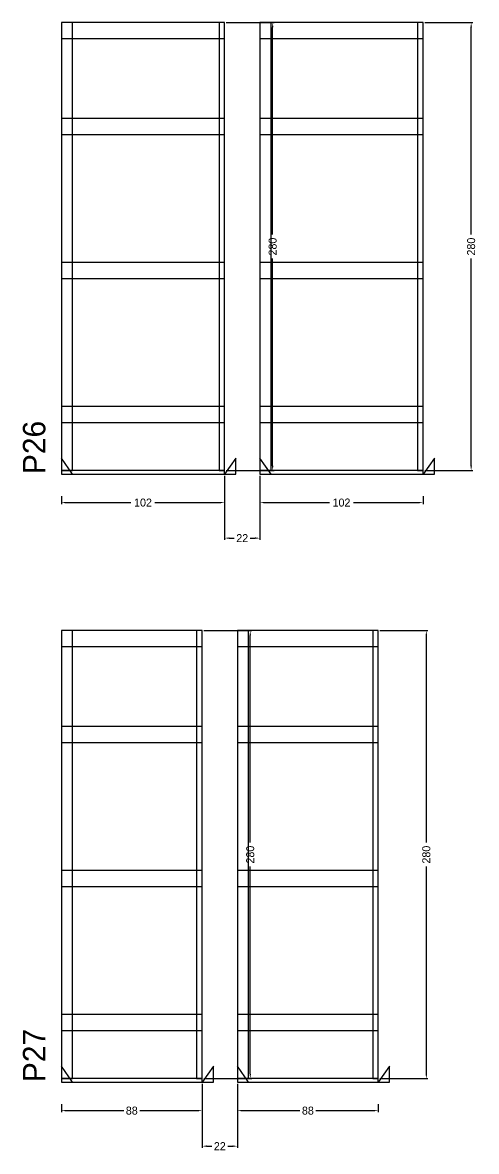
# Model space of a CAD drawing. Header units: centimetres. Extents: x -7000 to 4307, y -13306 to 295.
# Drawn here: x 3976 to 4259, y -9923 to -9218 of the extents above; entities that cross this region are included whole.
import ezdxf

# ---------------------------------------------------------------- set-up
doc = ezdxf.new("R2010")
doc.units = ezdxf.units.CM
for name, color, linetype in [('COTA', 241, 'Continuous'), ('NOMENCLATURA', 7, 'Continuous'), ('SARR_2.2x10', 60, 'Continuous'), ('SARR_2.2x7', 40, 'Continuous'), ('SARR_3.5x7', 81, 'Continuous')]:
    doc.layers.add(name, color=color, linetype=linetype)
doc.dimstyles.new('PAINEL-NOVA', dxfattribs={"dimtxt": 5, "dimasz": 3, "dimexe": 1, "dimexo": 1, "dimgap": 1, "dimtad": 1, "dimcen": 2.5, "dimazin": 3, "dimtfac": 1, "dimtmove": 0, "dimatfit": 3})

# ---------------------------------------------------------------- blocks, each defined once
blk = doc.blocks.new('_CLOSEDFILLED')
at = {"color": 0, "linetype": 'BYBLOCK'}
blk.add_solid([(-1, 0.16), (0, 0), (-1, -0.16)], dxfattribs=at)
blk = doc.blocks.new('*D871')
for p, q in [((4000, -9513.8), (4000, -9518.8)), ((4102, -9513.8), (4102, -9518.8)), ((4003, -9517.8), (4043.5, -9517.8)), ((4058.5, -9517.8), (4099, -9517.8))]:
    blk.add_line(p, q)
at = {"layer": 'Defpoints'}
for p in [(4000, -9512.8), (4102, -9512.8), (4000, -9517.8)]:
    blk.add_point(p, dxfattribs=at)
at = {"layer": 'SARR_2.2x10', "xscale": 3, "yscale": 3, "rotation": 180}
blk.add_blockref('_CLOSEDFILLED', (4000, -9517.8), dxfattribs=at)
at = {"layer": 'SARR_2.2x10', "xscale": 3, "yscale": 3}
blk.add_blockref('_CLOSEDFILLED', (4102, -9517.8), dxfattribs=at)
at = {"layer": 'SARR_2.2x10', "insert": (4051, -9517.8), "char_height": 5, "attachment_point": 5}
blk.add_mtext('102', dxfattribs=at)
blk = doc.blocks.new('*D872')
for p, q in [((4103, -9217.8), (4133, -9217.8)), ((4132, -9350.3), (4132, -9220.8)), ((4132, -9494.8), (4132, -9365.3)), ((4103, -9497.8), (4133, -9497.8))]:
    blk.add_line(p, q)
at = {"layer": 'Defpoints'}
for p in [(4102, -9217.8), (4102, -9497.8), (4132, -9497.8)]:
    blk.add_point(p, dxfattribs=at)
at = {"layer": 'SARR_2.2x10', "xscale": 3, "yscale": 3}
for p, rotation in [((4132, -9217.8), 90), ((4132, -9497.8), 270)]:
    blk.add_blockref('_CLOSEDFILLED', p, dxfattribs=dict(at, rotation=rotation))
at = {"layer": 'SARR_2.2x10', "insert": (4132, -9357.8), "char_height": 5, "attachment_point": 5, "rotation": 90}
blk.add_mtext('280', dxfattribs=at)
blk = doc.blocks.new('GRA-E')
at = {"layer": 'SARR_2.2x7'}
blk.add_lwpolyline([(0, 0), (7, 0), (0, 10)], close=True, dxfattribs=at)
blk = doc.blocks.new('GRA-D')
at = {"layer": 'SARR_2.2x7'}
blk.add_lwpolyline([(0, 0), (7, 0), (7, 10)], close=True, dxfattribs=at)
blk = doc.blocks.new('*D873')
for p, q in [((4124, -9513.8), (4124, -9518.8)), ((4226, -9513.8), (4226, -9518.8)), ((4127, -9517.8), (4167.5, -9517.8)), ((4182.5, -9517.8), (4223, -9517.8))]:
    blk.add_line(p, q)
at = {"layer": 'Defpoints'}
for p in [(4124, -9512.8), (4226, -9512.8), (4124, -9517.8)]:
    blk.add_point(p, dxfattribs=at)
at = {"layer": 'SARR_2.2x10', "xscale": 3, "yscale": 3, "rotation": 180}
blk.add_blockref('_CLOSEDFILLED', (4124, -9517.8), dxfattribs=at)
at = {"layer": 'SARR_2.2x10', "xscale": 3, "yscale": 3}
blk.add_blockref('_CLOSEDFILLED', (4226, -9517.8), dxfattribs=at)
at = {"layer": 'SARR_2.2x10', "insert": (4175, -9517.8), "char_height": 5, "attachment_point": 5}
blk.add_mtext('102', dxfattribs=at)
blk = doc.blocks.new('*D874')
for p, q in [((4227, -9217.8), (4257, -9217.8)), ((4256, -9350.3), (4256, -9220.8)), ((4256, -9494.8), (4256, -9365.3)), ((4227, -9497.8), (4257, -9497.8))]:
    blk.add_line(p, q)
at = {"layer": 'Defpoints'}
for p in [(4226, -9217.8), (4226, -9497.8), (4256, -9497.8)]:
    blk.add_point(p, dxfattribs=at)
at = {"layer": 'SARR_2.2x10', "xscale": 3, "yscale": 3}
for p, rotation in [((4256, -9217.8), 90), ((4256, -9497.8), 270)]:
    blk.add_blockref('_CLOSEDFILLED', p, dxfattribs=dict(at, rotation=rotation))
at = {"layer": 'SARR_2.2x10', "insert": (4256, -9357.8), "char_height": 5, "attachment_point": 5, "rotation": 90}
blk.add_mtext('280', dxfattribs=at)
blk = doc.blocks.new('*D875')
for p, q in [((4227, -9217.8), (4257, -9217.8)), ((4256, -9350.3), (4256, -9220.8)), ((4256, -9494.8), (4256, -9365.3)), ((4227, -9497.8), (4257, -9497.8))]:
    blk.add_line(p, q)
at = {"layer": 'Defpoints'}
for p in [(4226, -9217.8), (4226, -9497.8), (4256, -9497.8)]:
    blk.add_point(p, dxfattribs=at)
at = {"layer": 'SARR_2.2x10', "xscale": 3, "yscale": 3}
for p, rotation in [((4256, -9217.8), 90), ((4256, -9497.8), 270)]:
    blk.add_blockref('_CLOSEDFILLED', p, dxfattribs=dict(at, rotation=rotation))
at = {"layer": 'SARR_2.2x10', "insert": (4256, -9357.8), "char_height": 5, "attachment_point": 5, "rotation": 90}
blk.add_mtext('280', dxfattribs=at)
blk = doc.blocks.new('*D876')
for p, q in [((4227, -9217.8), (4257, -9217.8)), ((4256, -9350.3), (4256, -9220.8)), ((4256, -9494.8), (4256, -9365.3)), ((4227, -9497.8), (4257, -9497.8))]:
    blk.add_line(p, q)
at = {"layer": 'Defpoints'}
for p in [(4226, -9217.8), (4226, -9497.8), (4256, -9497.8)]:
    blk.add_point(p, dxfattribs=at)
at = {"layer": 'SARR_2.2x10', "xscale": 3, "yscale": 3}
for p, rotation in [((4256, -9217.8), 90), ((4256, -9497.8), 270)]:
    blk.add_blockref('_CLOSEDFILLED', p, dxfattribs=dict(at, rotation=rotation))
at = {"layer": 'SARR_2.2x10', "insert": (4256, -9357.8), "char_height": 5, "attachment_point": 5, "rotation": 90}
blk.add_mtext('280', dxfattribs=at)
blk = doc.blocks.new('*D877')
for p, q in [((4227, -9217.8), (4257, -9217.8)), ((4256, -9350.3), (4256, -9220.8)), ((4256, -9494.8), (4256, -9365.3)), ((4227, -9497.8), (4257, -9497.8))]:
    blk.add_line(p, q)
at = {"layer": 'Defpoints'}
for p in [(4226, -9217.8), (4226, -9497.8), (4256, -9497.8)]:
    blk.add_point(p, dxfattribs=at)
at = {"layer": 'SARR_2.2x10', "xscale": 3, "yscale": 3}
for p, rotation in [((4256, -9217.8), 90), ((4256, -9497.8), 270)]:
    blk.add_blockref('_CLOSEDFILLED', p, dxfattribs=dict(at, rotation=rotation))
at = {"layer": 'SARR_2.2x10', "insert": (4256, -9357.8), "char_height": 5, "attachment_point": 5, "rotation": 90}
blk.add_mtext('280', dxfattribs=at)
blk = doc.blocks.new('*D878')
for p, q in [((4227, -9217.8), (4257, -9217.8)), ((4256, -9350.3), (4256, -9220.8)), ((4256, -9494.8), (4256, -9365.3)), ((4227, -9497.8), (4257, -9497.8))]:
    blk.add_line(p, q)
at = {"layer": 'Defpoints'}
for p in [(4226, -9217.8), (4226, -9497.8), (4256, -9497.8)]:
    blk.add_point(p, dxfattribs=at)
at = {"layer": 'SARR_2.2x10', "xscale": 3, "yscale": 3}
for p, rotation in [((4256, -9217.8), 90), ((4256, -9497.8), 270)]:
    blk.add_blockref('_CLOSEDFILLED', p, dxfattribs=dict(at, rotation=rotation))
at = {"layer": 'SARR_2.2x10', "insert": (4256, -9357.8), "char_height": 5, "attachment_point": 5, "rotation": 90}
blk.add_mtext('280', dxfattribs=at)
blk = doc.blocks.new('*D879')
for p, q in [((4227, -9217.8), (4257, -9217.8)), ((4256, -9350.3), (4256, -9220.8)), ((4256, -9494.8), (4256, -9365.3)), ((4227, -9497.8), (4257, -9497.8))]:
    blk.add_line(p, q)
at = {"layer": 'Defpoints'}
for p in [(4226, -9217.8), (4226, -9497.8), (4256, -9497.8)]:
    blk.add_point(p, dxfattribs=at)
at = {"layer": 'SARR_2.2x10', "xscale": 3, "yscale": 3}
for p, rotation in [((4256, -9217.8), 90), ((4256, -9497.8), 270)]:
    blk.add_blockref('_CLOSEDFILLED', p, dxfattribs=dict(at, rotation=rotation))
at = {"layer": 'SARR_2.2x10', "insert": (4256, -9357.8), "char_height": 5, "attachment_point": 5, "rotation": 90}
blk.add_mtext('280', dxfattribs=at)
blk = doc.blocks.new('*D880')
for p, q in [((4227, -9217.8), (4257, -9217.8)), ((4256, -9350.3), (4256, -9220.8)), ((4256, -9494.8), (4256, -9365.3)), ((4227, -9497.8), (4257, -9497.8))]:
    blk.add_line(p, q)
at = {"layer": 'Defpoints'}
for p in [(4226, -9217.8), (4226, -9497.8), (4256, -9497.8)]:
    blk.add_point(p, dxfattribs=at)
at = {"layer": 'SARR_2.2x10', "xscale": 3, "yscale": 3}
for p, rotation in [((4256, -9217.8), 90), ((4256, -9497.8), 270)]:
    blk.add_blockref('_CLOSEDFILLED', p, dxfattribs=dict(at, rotation=rotation))
at = {"layer": 'SARR_2.2x10', "insert": (4256, -9357.8), "char_height": 5, "attachment_point": 5, "rotation": 90}
blk.add_mtext('280', dxfattribs=at)
blk = doc.blocks.new('*D881')
for p, q in [((4227, -9217.8), (4257, -9217.8)), ((4256, -9350.3), (4256, -9220.8)), ((4256, -9494.8), (4256, -9365.3)), ((4227, -9497.8), (4257, -9497.8))]:
    blk.add_line(p, q)
at = {"layer": 'Defpoints'}
for p in [(4226, -9217.8), (4226, -9497.8), (4256, -9497.8)]:
    blk.add_point(p, dxfattribs=at)
at = {"layer": 'SARR_2.2x10', "xscale": 3, "yscale": 3}
for p, rotation in [((4256, -9217.8), 90), ((4256, -9497.8), 270)]:
    blk.add_blockref('_CLOSEDFILLED', p, dxfattribs=dict(at, rotation=rotation))
at = {"layer": 'SARR_2.2x10', "insert": (4256, -9357.8), "char_height": 5, "attachment_point": 5, "rotation": 90}
blk.add_mtext('280', dxfattribs=at)
blk = doc.blocks.new('*D882')
for p, q in [((4227, -9217.8), (4257, -9217.8)), ((4256, -9350.3), (4256, -9220.8)), ((4256, -9494.8), (4256, -9365.3)), ((4227, -9497.8), (4257, -9497.8))]:
    blk.add_line(p, q)
at = {"layer": 'Defpoints'}
for p in [(4226, -9217.8), (4226, -9497.8), (4256, -9497.8)]:
    blk.add_point(p, dxfattribs=at)
at = {"layer": 'SARR_2.2x10', "xscale": 3, "yscale": 3}
for p, rotation in [((4256, -9217.8), 90), ((4256, -9497.8), 270)]:
    blk.add_blockref('_CLOSEDFILLED', p, dxfattribs=dict(at, rotation=rotation))
at = {"layer": 'SARR_2.2x10', "insert": (4256, -9357.8), "char_height": 5, "attachment_point": 5, "rotation": 90}
blk.add_mtext('280', dxfattribs=at)
blk = doc.blocks.new('*D883')
for p, q in [((4227, -9217.8), (4257, -9217.8)), ((4256, -9350.3), (4256, -9220.8)), ((4256, -9494.8), (4256, -9365.3)), ((4227, -9497.8), (4257, -9497.8))]:
    blk.add_line(p, q)
at = {"layer": 'Defpoints'}
for p in [(4226, -9217.8), (4226, -9497.8), (4256, -9497.8)]:
    blk.add_point(p, dxfattribs=at)
at = {"layer": 'SARR_2.2x10', "xscale": 3, "yscale": 3}
for p, rotation in [((4256, -9217.8), 90), ((4256, -9497.8), 270)]:
    blk.add_blockref('_CLOSEDFILLED', p, dxfattribs=dict(at, rotation=rotation))
at = {"layer": 'SARR_2.2x10', "insert": (4256, -9357.8), "char_height": 5, "attachment_point": 5, "rotation": 90}
blk.add_mtext('280', dxfattribs=at)
blk = doc.blocks.new('*D884')
for p, q in [((4102, -9501), (4102, -9541)), ((4124, -9501), (4124, -9541)), ((4105, -9540), (4108, -9540)), ((4118, -9540), (4121, -9540))]:
    blk.add_line(p, q)
at = {"layer": 'Defpoints'}
for p in [(4102, -9500), (4124, -9500), (4102, -9540)]:
    blk.add_point(p, dxfattribs=at)
at = {"layer": 'COTA', "xscale": 3, "yscale": 3, "rotation": 180}
blk.add_blockref('_CLOSEDFILLED', (4102, -9540), dxfattribs=at)
at = {"layer": 'COTA', "xscale": 3, "yscale": 3}
blk.add_blockref('_CLOSEDFILLED', (4124, -9540), dxfattribs=at)
at = {"layer": 'COTA', "insert": (4113, -9540), "char_height": 5, "attachment_point": 5}
blk.add_mtext('22', dxfattribs=at)
blk = doc.blocks.new('*D905')
for p, q in [((4000, -9893.8), (4000, -9898.8)), ((4003, -9897.8), (4039, -9897.8)), ((4049, -9897.8), (4085, -9897.8)), ((4088, -9893.8), (4088, -9898.8))]:
    blk.add_line(p, q)
at = {"layer": 'Defpoints'}
for p in [(4000, -9892.8), (4000, -9897.8), (4088, -9892.8)]:
    blk.add_point(p, dxfattribs=at)
at = {"layer": 'SARR_2.2x10', "xscale": 3, "yscale": 3, "rotation": 180}
blk.add_blockref('_CLOSEDFILLED', (4000, -9897.8), dxfattribs=at)
at = {"layer": 'SARR_2.2x10', "xscale": 3, "yscale": 3}
blk.add_blockref('_CLOSEDFILLED', (4088, -9897.8), dxfattribs=at)
at = {"layer": 'SARR_2.2x10', "insert": (4044, -9897.8), "char_height": 5, "attachment_point": 5}
blk.add_mtext('88', dxfattribs=at)
blk = doc.blocks.new('*D906')
for p, q in [((4089, -9597.8), (4119, -9597.8)), ((4118, -9730.3), (4118, -9600.8)), ((4118, -9874.8), (4118, -9745.3)), ((4089, -9877.8), (4119, -9877.8))]:
    blk.add_line(p, q)
at = {"layer": 'Defpoints'}
for p in [(4088, -9597.8), (4088, -9877.8), (4118, -9877.8)]:
    blk.add_point(p, dxfattribs=at)
at = {"layer": 'SARR_2.2x10', "xscale": 3, "yscale": 3}
for p, rotation in [((4118, -9597.8), 90), ((4118, -9877.8), 270)]:
    blk.add_blockref('_CLOSEDFILLED', p, dxfattribs=dict(at, rotation=rotation))
at = {"layer": 'SARR_2.2x10', "insert": (4118, -9737.8), "char_height": 5, "attachment_point": 5, "rotation": 90}
blk.add_mtext('280', dxfattribs=at)
blk = doc.blocks.new('*D907')
for p, q in [((4110, -9893.8), (4110, -9898.8)), ((4113, -9897.8), (4149, -9897.8)), ((4159, -9897.8), (4195, -9897.8)), ((4198, -9893.8), (4198, -9898.8))]:
    blk.add_line(p, q)
at = {"layer": 'Defpoints'}
for p in [(4110, -9892.8), (4110, -9897.8), (4198, -9892.8)]:
    blk.add_point(p, dxfattribs=at)
at = {"layer": 'SARR_2.2x10', "xscale": 3, "yscale": 3, "rotation": 180}
blk.add_blockref('_CLOSEDFILLED', (4110, -9897.8), dxfattribs=at)
at = {"layer": 'SARR_2.2x10', "xscale": 3, "yscale": 3}
blk.add_blockref('_CLOSEDFILLED', (4198, -9897.8), dxfattribs=at)
at = {"layer": 'SARR_2.2x10', "insert": (4154, -9897.8), "char_height": 5, "attachment_point": 5}
blk.add_mtext('88', dxfattribs=at)
blk = doc.blocks.new('*D908')
for p, q in [((4199, -9597.8), (4229, -9597.8)), ((4228, -9730.3), (4228, -9600.8)), ((4228, -9874.8), (4228, -9745.3)), ((4199, -9877.8), (4229, -9877.8))]:
    blk.add_line(p, q)
at = {"layer": 'Defpoints'}
for p in [(4198, -9597.8), (4198, -9877.8), (4228, -9877.8)]:
    blk.add_point(p, dxfattribs=at)
at = {"layer": 'SARR_2.2x10', "xscale": 3, "yscale": 3}
for p, rotation in [((4228, -9597.8), 90), ((4228, -9877.8), 270)]:
    blk.add_blockref('_CLOSEDFILLED', p, dxfattribs=dict(at, rotation=rotation))
at = {"layer": 'SARR_2.2x10', "insert": (4228, -9737.8), "char_height": 5, "attachment_point": 5, "rotation": 90}
blk.add_mtext('280', dxfattribs=at)
blk = doc.blocks.new('*D909')
for p, q in [((4199, -9597.8), (4229, -9597.8)), ((4228, -9730.3), (4228, -9600.8)), ((4228, -9874.8), (4228, -9745.3)), ((4199, -9877.8), (4229, -9877.8))]:
    blk.add_line(p, q)
at = {"layer": 'Defpoints'}
for p in [(4198, -9597.8), (4198, -9877.8), (4228, -9877.8)]:
    blk.add_point(p, dxfattribs=at)
at = {"layer": 'SARR_2.2x10', "xscale": 3, "yscale": 3}
for p, rotation in [((4228, -9597.8), 90), ((4228, -9877.8), 270)]:
    blk.add_blockref('_CLOSEDFILLED', p, dxfattribs=dict(at, rotation=rotation))
at = {"layer": 'SARR_2.2x10', "insert": (4228, -9737.8), "char_height": 5, "attachment_point": 5, "rotation": 90}
blk.add_mtext('280', dxfattribs=at)
blk = doc.blocks.new('*D910')
for p, q in [((4199, -9597.8), (4229, -9597.8)), ((4228, -9730.3), (4228, -9600.8)), ((4228, -9874.8), (4228, -9745.3)), ((4199, -9877.8), (4229, -9877.8))]:
    blk.add_line(p, q)
at = {"layer": 'Defpoints'}
for p in [(4198, -9597.8), (4198, -9877.8), (4228, -9877.8)]:
    blk.add_point(p, dxfattribs=at)
at = {"layer": 'SARR_2.2x10', "xscale": 3, "yscale": 3}
for p, rotation in [((4228, -9597.8), 90), ((4228, -9877.8), 270)]:
    blk.add_blockref('_CLOSEDFILLED', p, dxfattribs=dict(at, rotation=rotation))
at = {"layer": 'SARR_2.2x10', "insert": (4228, -9737.8), "char_height": 5, "attachment_point": 5, "rotation": 90}
blk.add_mtext('280', dxfattribs=at)
blk = doc.blocks.new('*D911')
for p, q in [((4199, -9597.8), (4229, -9597.8)), ((4228, -9730.3), (4228, -9600.8)), ((4228, -9874.8), (4228, -9745.3)), ((4199, -9877.8), (4229, -9877.8))]:
    blk.add_line(p, q)
at = {"layer": 'Defpoints'}
for p in [(4198, -9597.8), (4198, -9877.8), (4228, -9877.8)]:
    blk.add_point(p, dxfattribs=at)
at = {"layer": 'SARR_2.2x10', "xscale": 3, "yscale": 3}
for p, rotation in [((4228, -9597.8), 90), ((4228, -9877.8), 270)]:
    blk.add_blockref('_CLOSEDFILLED', p, dxfattribs=dict(at, rotation=rotation))
at = {"layer": 'SARR_2.2x10', "insert": (4228, -9737.8), "char_height": 5, "attachment_point": 5, "rotation": 90}
blk.add_mtext('280', dxfattribs=at)
blk = doc.blocks.new('*D912')
for p, q in [((4199, -9597.8), (4229, -9597.8)), ((4228, -9730.3), (4228, -9600.8)), ((4228, -9874.8), (4228, -9745.3)), ((4199, -9877.8), (4229, -9877.8))]:
    blk.add_line(p, q)
at = {"layer": 'Defpoints'}
for p in [(4198, -9597.8), (4198, -9877.8), (4228, -9877.8)]:
    blk.add_point(p, dxfattribs=at)
at = {"layer": 'SARR_2.2x10', "xscale": 3, "yscale": 3}
for p, rotation in [((4228, -9597.8), 90), ((4228, -9877.8), 270)]:
    blk.add_blockref('_CLOSEDFILLED', p, dxfattribs=dict(at, rotation=rotation))
at = {"layer": 'SARR_2.2x10', "insert": (4228, -9737.8), "char_height": 5, "attachment_point": 5, "rotation": 90}
blk.add_mtext('280', dxfattribs=at)
blk = doc.blocks.new('*D913')
for p, q in [((4199, -9597.8), (4229, -9597.8)), ((4228, -9730.3), (4228, -9600.8)), ((4228, -9874.8), (4228, -9745.3)), ((4199, -9877.8), (4229, -9877.8))]:
    blk.add_line(p, q)
at = {"layer": 'Defpoints'}
for p in [(4198, -9597.8), (4198, -9877.8), (4228, -9877.8)]:
    blk.add_point(p, dxfattribs=at)
at = {"layer": 'SARR_2.2x10', "xscale": 3, "yscale": 3}
for p, rotation in [((4228, -9597.8), 90), ((4228, -9877.8), 270)]:
    blk.add_blockref('_CLOSEDFILLED', p, dxfattribs=dict(at, rotation=rotation))
at = {"layer": 'SARR_2.2x10', "insert": (4228, -9737.8), "char_height": 5, "attachment_point": 5, "rotation": 90}
blk.add_mtext('280', dxfattribs=at)
blk = doc.blocks.new('*D914')
for p, q in [((4199, -9597.8), (4229, -9597.8)), ((4228, -9730.3), (4228, -9600.8)), ((4228, -9874.8), (4228, -9745.3)), ((4199, -9877.8), (4229, -9877.8))]:
    blk.add_line(p, q)
at = {"layer": 'Defpoints'}
for p in [(4198, -9597.8), (4198, -9877.8), (4228, -9877.8)]:
    blk.add_point(p, dxfattribs=at)
at = {"layer": 'SARR_2.2x10', "xscale": 3, "yscale": 3}
for p, rotation in [((4228, -9597.8), 90), ((4228, -9877.8), 270)]:
    blk.add_blockref('_CLOSEDFILLED', p, dxfattribs=dict(at, rotation=rotation))
at = {"layer": 'SARR_2.2x10', "insert": (4228, -9737.8), "char_height": 5, "attachment_point": 5, "rotation": 90}
blk.add_mtext('280', dxfattribs=at)
blk = doc.blocks.new('*D915')
for p, q in [((4199, -9597.8), (4229, -9597.8)), ((4228, -9730.3), (4228, -9600.8)), ((4228, -9874.8), (4228, -9745.3)), ((4199, -9877.8), (4229, -9877.8))]:
    blk.add_line(p, q)
at = {"layer": 'Defpoints'}
for p in [(4198, -9597.8), (4198, -9877.8), (4228, -9877.8)]:
    blk.add_point(p, dxfattribs=at)
at = {"layer": 'SARR_2.2x10', "xscale": 3, "yscale": 3}
for p, rotation in [((4228, -9597.8), 90), ((4228, -9877.8), 270)]:
    blk.add_blockref('_CLOSEDFILLED', p, dxfattribs=dict(at, rotation=rotation))
at = {"layer": 'SARR_2.2x10', "insert": (4228, -9737.8), "char_height": 5, "attachment_point": 5, "rotation": 90}
blk.add_mtext('280', dxfattribs=at)
blk = doc.blocks.new('*D916')
for p, q in [((4199, -9597.8), (4229, -9597.8)), ((4228, -9730.3), (4228, -9600.8)), ((4228, -9874.8), (4228, -9745.3)), ((4199, -9877.8), (4229, -9877.8))]:
    blk.add_line(p, q)
at = {"layer": 'Defpoints'}
for p in [(4198, -9597.8), (4198, -9877.8), (4228, -9877.8)]:
    blk.add_point(p, dxfattribs=at)
at = {"layer": 'SARR_2.2x10', "xscale": 3, "yscale": 3}
for p, rotation in [((4228, -9597.8), 90), ((4228, -9877.8), 270)]:
    blk.add_blockref('_CLOSEDFILLED', p, dxfattribs=dict(at, rotation=rotation))
at = {"layer": 'SARR_2.2x10', "insert": (4228, -9737.8), "char_height": 5, "attachment_point": 5, "rotation": 90}
blk.add_mtext('280', dxfattribs=at)
blk = doc.blocks.new('*D917')
for p, q in [((4199, -9597.8), (4229, -9597.8)), ((4228, -9730.3), (4228, -9600.8)), ((4228, -9874.8), (4228, -9745.3)), ((4199, -9877.8), (4229, -9877.8))]:
    blk.add_line(p, q)
at = {"layer": 'Defpoints'}
for p in [(4198, -9597.8), (4198, -9877.8), (4228, -9877.8)]:
    blk.add_point(p, dxfattribs=at)
at = {"layer": 'SARR_2.2x10', "xscale": 3, "yscale": 3}
for p, rotation in [((4228, -9597.8), 90), ((4228, -9877.8), 270)]:
    blk.add_blockref('_CLOSEDFILLED', p, dxfattribs=dict(at, rotation=rotation))
at = {"layer": 'SARR_2.2x10', "insert": (4228, -9737.8), "char_height": 5, "attachment_point": 5, "rotation": 90}
blk.add_mtext('280', dxfattribs=at)
blk = doc.blocks.new('*D918')
for p, q in [((4088, -9881), (4088, -9921)), ((4110, -9881), (4110, -9921)), ((4091, -9920), (4094, -9920)), ((4104, -9920), (4107, -9920))]:
    blk.add_line(p, q)
at = {"layer": 'Defpoints'}
for p in [(4088, -9880), (4110, -9880), (4088, -9920)]:
    blk.add_point(p, dxfattribs=at)
at = {"layer": 'COTA', "xscale": 3, "yscale": 3, "rotation": 180}
blk.add_blockref('_CLOSEDFILLED', (4088, -9920), dxfattribs=at)
at = {"layer": 'COTA', "xscale": 3, "yscale": 3}
blk.add_blockref('_CLOSEDFILLED', (4110, -9920), dxfattribs=at)
at = {"layer": 'COTA', "insert": (4099, -9920), "char_height": 5, "attachment_point": 5}
blk.add_mtext('22', dxfattribs=at)

msp = doc.modelspace()

# ---------------------------------------------------------------- linework, layer by layer
at = {"layer": 'SARR_2.2x10'}
for p, q in [((4102, -9217.8), (4000, -9217.8)), ((4000, -9217.8), (4000, -9227.8)), ((4102, -9227.8), (4102, -9217.8)), ((4226, -9217.8), (4124, -9217.8)), ((4124, -9217.8), (4124, -9227.8)), ((4226, -9227.8), (4226, -9217.8)), ((4000, -9227.8), (4102, -9227.8)), ((4124, -9227.8), (4226, -9227.8)), ((4102, -9277.8), (4000, -9277.8)), ((4000, -9277.8), (4000, -9287.8)), ((4102, -9287.8), (4102, -9277.8)), ((4226, -9277.8), (4124, -9277.8)), ((4124, -9277.8), (4124, -9287.8)), ((4226, -9287.8), (4226, -9277.8)), ((4000, -9287.8), (4102, -9287.8)), ((4124, -9287.8), (4226, -9287.8)), ((4102, -9367.8), (4000, -9367.8)), ((4000, -9367.8), (4000, -9377.8)), ((4102, -9377.8), (4102, -9367.8)), ((4226, -9367.8), (4124, -9367.8)), ((4124, -9367.8), (4124, -9377.8)), ((4226, -9377.8), (4226, -9367.8)), ((4000, -9377.8), (4102, -9377.8)), ((4124, -9377.8), (4226, -9377.8)), ((4102, -9457.8), (4000, -9457.8)), ((4000, -9457.8), (4000, -9467.8)), ((4102, -9467.8), (4102, -9457.8)), ((4226, -9457.8), (4124, -9457.8)), ((4124, -9457.8), (4124, -9467.8)), ((4226, -9467.8), (4226, -9457.8)), ((4000, -9467.8), (4102, -9467.8)), ((4124, -9467.8), (4226, -9467.8)), ((4088, -9597.8), (4000, -9597.8)), ((4000, -9597.8), (4000, -9607.8)), ((4088, -9607.8), (4088, -9597.8)), ((4198, -9597.8), (4110, -9597.8)), ((4110, -9597.8), (4110, -9607.8)), ((4198, -9607.8), (4198, -9597.8)), ((4000, -9607.8), (4088, -9607.8)), ((4110, -9607.8), (4198, -9607.8)), ((4088, -9657.8), (4000, -9657.8)), ((4000, -9657.8), (4000, -9667.8)), ((4088, -9667.8), (4088, -9657.8)), ((4198, -9657.8), (4110, -9657.8)), ((4110, -9657.8), (4110, -9667.8)), ((4198, -9667.8), (4198, -9657.8)), ((4000, -9667.8), (4088, -9667.8)), ((4110, -9667.8), (4198, -9667.8)), ((4088, -9747.8), (4000, -9747.8)), ((4000, -9747.8), (4000, -9757.8)), ((4088, -9757.8), (4088, -9747.8)), ((4198, -9747.8), (4110, -9747.8)), ((4110, -9747.8), (4110, -9757.8)), ((4198, -9757.8), (4198, -9747.8)), ((4000, -9757.8), (4088, -9757.8)), ((4110, -9757.8), (4198, -9757.8)), ((4088, -9837.8), (4000, -9837.8)), ((4000, -9837.8), (4000, -9847.8)), ((4088, -9847.8), (4088, -9837.8)), ((4198, -9837.8), (4110, -9837.8)), ((4110, -9837.8), (4110, -9847.8)), ((4198, -9847.8), (4198, -9837.8)), ((4000, -9847.8), (4088, -9847.8)), ((4110, -9847.8), (4198, -9847.8))]:
    msp.add_line(p, q, dxfattribs=at)
at = {"layer": 'SARR_2.2x7'}
for p, q in [((4007, -9217.8), (4000, -9217.8)), ((4000, -9217.8), (4000, -9497.8)), ((4007, -9497.8), (4007, -9217.8)), ((4226, -9217.8), (4222.5, -9217.8)), ((4222.5, -9217.8), (4222.5, -9497.8)), ((4226, -9497.8), (4226, -9217.8)), ((4102, -9497.8), (4000, -9497.8)), ((4000, -9497.8), (4000, -9500)), ((4000, -9497.8), (4007, -9497.8)), ((4000, -9500), (4102, -9500)), ((4102, -9500), (4102, -9497.8)), ((4226, -9497.8), (4124, -9497.8)), ((4124, -9497.8), (4124, -9500)), ((4124, -9500), (4226, -9500)), ((4222.5, -9497.8), (4226, -9497.8)), ((4226, -9500), (4226, -9497.8)), ((4007, -9597.8), (4000, -9597.8)), ((4000, -9597.8), (4000, -9877.8)), ((4007, -9877.8), (4007, -9597.8)), ((4198, -9597.8), (4194.5, -9597.8)), ((4194.5, -9597.8), (4194.5, -9877.8)), ((4198, -9877.8), (4198, -9597.8)), ((4088, -9877.8), (4000, -9877.8)), ((4000, -9877.8), (4000, -9880)), ((4000, -9877.8), (4007, -9877.8)), ((4000, -9880), (4088, -9880)), ((4088, -9880), (4088, -9877.8)), ((4198, -9877.8), (4110, -9877.8)), ((4110, -9877.8), (4110, -9880)), ((4110, -9880), (4198, -9880)), ((4194.5, -9877.8), (4198, -9877.8)), ((4198, -9880), (4198, -9877.8))]:
    msp.add_line(p, q, dxfattribs=at)
at = {"layer": 'SARR_3.5x7'}
for p, q in [((4102, -9217.8), (4098.5, -9217.8)), ((4098.5, -9217.8), (4098.5, -9497.8)), ((4102, -9497.8), (4102, -9217.8)), ((4131, -9217.8), (4124, -9217.8)), ((4124, -9217.8), (4124, -9497.8)), ((4131, -9497.8), (4131, -9217.8)), ((4098.5, -9497.8), (4102, -9497.8)), ((4124, -9497.8), (4131, -9497.8)), ((4088, -9597.8), (4084.5, -9597.8)), ((4084.5, -9597.8), (4084.5, -9877.8)), ((4088, -9877.8), (4088, -9597.8)), ((4117, -9597.8), (4110, -9597.8)), ((4110, -9597.8), (4110, -9877.8)), ((4117, -9877.8), (4117, -9597.8)), ((4084.5, -9877.8), (4088, -9877.8)), ((4110, -9877.8), (4117, -9877.8))]:
    msp.add_line(p, q, dxfattribs=at)

# ---------------------------------------------------------------- block references
at = {"layer": 'SARR_2.2x7'}
for name, p in [('GRA-E', (4000, -9500)), ('GRA-D', (4102, -9500)), ('GRA-E', (4124, -9500)), ('GRA-D', (4226, -9500)), ('GRA-E', (4000, -9880)), ('GRA-D', (4088, -9880)), ('GRA-E', (4110, -9880)), ('GRA-D', (4198, -9880))]:
    msp.add_blockref(name, p, dxfattribs=at)

# ---------------------------------------------------------------- texts
at = {"layer": 'NOMENCLATURA'}
for s, p in [('P26', (3990, -9500)), ('P27', (3990, -9880))]:
    msp.add_text(s, height=14, rotation=90, dxfattribs=at).set_placement(p)

# ---------------------------------------------------------------- dimensions: what is measured, and where the dimension line sits
at = {"layer": 'COTA'}
for base, p1, p2, picture, middle in [((4102, -9540), (4102, -9500), (4124, -9500), '*D884', (4113, -9540)), ((4088, -9920), (4088, -9880), (4110, -9880), '*D918', (4099, -9920))]:
    dim = msp.add_linear_dim(base=base, p1=p1, p2=p2, dimstyle='PAINEL-NOVA', dxfattribs=at)
    dim.commit()
    dim.dimension.update_dxf_attribs({"geometry": picture, "text_midpoint": middle})
at = {"layer": 'SARR_2.2x10'}
for base, p1, p2, picture, middle in [((4132, -9497.8), (4102, -9497.8), (4102, -9217.8), '*D872', (4132, -9357.8)), ((4256, -9497.8), (4226, -9497.8), (4226, -9217.8), '*D874', (4256, -9357.8)), ((4256, -9497.8), (4226, -9497.8), (4226, -9217.8), '*D875', (4256, -9357.8)), ((4256, -9497.8), (4226, -9497.8), (4226, -9217.8), '*D876', (4256, -9357.8)), ((4256, -9497.8), (4226, -9497.8), (4226, -9217.8), '*D877', (4256, -9357.8)), ((4256, -9497.8), (4226, -9497.8), (4226, -9217.8), '*D878', (4256, -9357.8)), ((4256, -9497.8), (4226, -9497.8), (4226, -9217.8), '*D879', (4256, -9357.8)), ((4256, -9497.8), (4226, -9497.8), (4226, -9217.8), '*D880', (4256, -9357.8)), ((4256, -9497.8), (4226, -9497.8), (4226, -9217.8), '*D881', (4256, -9357.8)), ((4256, -9497.8), (4226, -9497.8), (4226, -9217.8), '*D882', (4256, -9357.8)), ((4256, -9497.8), (4226, -9497.8), (4226, -9217.8), '*D883', (4256, -9357.8)), ((4118, -9877.8), (4088, -9877.8), (4088, -9597.8), '*D906', (4118, -9737.8)), ((4228, -9877.8), (4198, -9877.8), (4198, -9597.8), '*D908', (4228, -9737.8)), ((4228, -9877.8), (4198, -9877.8), (4198, -9597.8), '*D909', (4228, -9737.8)), ((4228, -9877.8), (4198, -9877.8), (4198, -9597.8), '*D910', (4228, -9737.8)), ((4228, -9877.8), (4198, -9877.8), (4198, -9597.8), '*D911', (4228, -9737.8)), ((4228, -9877.8), (4198, -9877.8), (4198, -9597.8), '*D912', (4228, -9737.8)), ((4228, -9877.8), (4198, -9877.8), (4198, -9597.8), '*D913', (4228, -9737.8)), ((4228, -9877.8), (4198, -9877.8), (4198, -9597.8), '*D914', (4228, -9737.8)), ((4228, -9877.8), (4198, -9877.8), (4198, -9597.8), '*D915', (4228, -9737.8)), ((4228, -9877.8), (4198, -9877.8), (4198, -9597.8), '*D916', (4228, -9737.8)), ((4228, -9877.8), (4198, -9877.8), (4198, -9597.8), '*D917', (4228, -9737.8))]:
    dim = msp.add_linear_dim(base=base, p1=p1, p2=p2, angle=90, dimstyle='PAINEL-NOVA', dxfattribs=at)
    dim.commit()
    dim.dimension.update_dxf_attribs({"geometry": picture, "text_midpoint": middle})
for base, p1, p2, picture, middle in [((4000, -9517.8), (4000, -9512.8), (4102, -9512.8), '*D871', (4051, -9517.8)), ((4124, -9517.8), (4124, -9512.8), (4226, -9512.8), '*D873', (4175, -9517.8)), ((4000, -9897.8), (4000, -9892.8), (4088, -9892.8), '*D905', (4044, -9897.8)), ((4110, -9897.8), (4110, -9892.8), (4198, -9892.8), '*D907', (4154, -9897.8))]:
    dim = msp.add_linear_dim(base=base, p1=p1, p2=p2, dimstyle='PAINEL-NOVA', dxfattribs=at)
    dim.commit()
    dim.dimension.update_dxf_attribs({"geometry": picture, "text_midpoint": middle})

doc.saveas('drawing.dxf')
